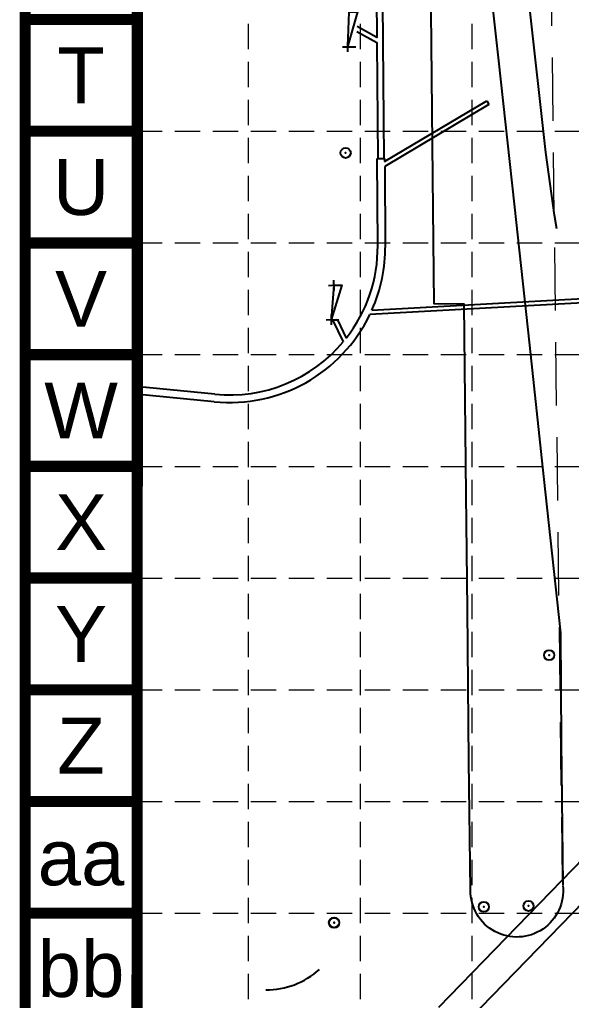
# Model space of a CAD drawing. Header units: feet. Extents: x 2467609 to 2470436, y 7119976 to 7121745.
# Drawn here: x 2467608.9 to 2467826.7, y 7120473.4 to 7120860.5 of the extents above; entities that cross this region are included whole.
import ezdxf
from ezdxf.enums import TextEntityAlignment as Align

# ---------------------------------------------------------------- set-up
doc = ezdxf.new("R2010")
doc.units = ezdxf.units.FT
doc.header["$LTSCALE"] = 100
doc.header["$MEASUREMENT"] = 0
doc.linetypes.add('06117 BASE$0$HIDDEN', pattern=[0.375, 0.25, -0.125])
doc.linetypes.add('HIDDEN', pattern=[0.375, 0.25, -0.125])
doc.layers.add('06117 BASE$0$ROAD-FUTURE', color=8, linetype='06117 BASE$0$HIDDEN', lineweight=18)
for name, color, linetype in [('06117 TOPO$0$EXSTM', 253, 'Continuous'), ('06117 TOPO$0$GUTTER', 253, 'Continuous'), ('06117 TOPO$0$INLET', 253, 'Continuous'), ('06117 TOPO$0$INLET1', 253, 'Continuous'), ('06117 TOPO$0$SIGN1', 253, 'Continuous'), ('BASE', 7, 'Continuous'), ('GRID', 254, 'HIDDEN')]:
    doc.layers.add(name, color=color, linetype=linetype)
doc.styles.get("Standard").update_dxf_attribs({"font": 'ARIAL.TTF'})

# ---------------------------------------------------------------- blocks, each defined once
blk = doc.blocks.new('06117 TOPO$0$CIR')
at = {"color": 0, "linetype": 'ByBlock'}
blk.add_circle((0, 0), 0.00417, dxfattribs=at)
blk.add_point((0, 0), dxfattribs=at)
blk = doc.blocks.new('06117 TOPO$0$PLUS')
at = {"color": 0, "linetype": 'ByBlock'}
for p, q in [((-0.00417, 0), (0.00417, 0)), ((0, 0.00417), (0, -0.00417))]:
    blk.add_line(p, q, dxfattribs=at)
blk.add_point((0, 0), dxfattribs=at)

msp = doc.modelspace()

# ---------------------------------------------------------------- linework, layer by layer
at = {"layer": '06117 BASE$0$ROAD-FUTURE'}
msp.add_line((2467823.2, 7120520.65), (2467818.48, 7120904.67), dxfattribs=at)
msp.add_line((2467823.2, 7120520.65), (2467818.48, 7120904.67), dxfattribs=at)
at = {"layer": '06117 TOPO$0$EXSTM'}
for p, q in [((2467753.02, 7120804.56, 1097.42), (2467793.3, 7120828.48, 1097.42)), ((2467794.2, 7120826.98, 1097.42), (2467753.04, 7120802.54, 1097.42)), ((2467793.3, 7120828.48, 1097.42), (2467794.2, 7120826.98, 1097.42)), ((2467750.01, 7120805.65, 1097.42), (2467753.01, 7120805.67, 1097.42)), ((2467750.28, 7120771.33, 1097.42), (2467750.01, 7120805.65, 1097.42)), ((2467753.01, 7120805.67, 1097.42), (2467753.02, 7120804.56, 1097.42)), ((2467753.04, 7120802.54, 1097.42), (2467753.28, 7120771.35, 1097.42)), ((2467850.35, 7120749.75), (2467747.14, 7120744.07)), ((2467747.98, 7120745.87, 1097.42), (2467850.34, 7120751.5, 1097.42)), ((2467732.44, 7120742.06, 600.46), (2467736.66, 7120733.34, 600.46)), ((2467734.41, 7120742.01, 1097.42), (2467737.88, 7120734.84, 1097.42)), ((2467686.03, 7120712.65, 600.46), (2467654.76, 7120715.74, 600.46)), ((2467685.73, 7120709.66), (2467654.76, 7120712.72)), ((2467869.81, 7120568.99, 603.91), (2467774.33, 7120470.57, 603.91)), ((2467870.21, 7120552.17, 603.91), (2467786.4, 7120465.78, 603.91))]:
    msp.add_line(p, q, dxfattribs=at)
at = {"layer": '06117 TOPO$0$EXSTM', "color": 5}
for p, q in [((2467753.02, 7120804.56, 1097.42), (2467793.3, 7120828.48, 1097.42)), ((2467794.2, 7120826.98, 1097.42), (2467753.04, 7120802.54, 1097.42)), ((2467793.3, 7120828.48, 1097.42), (2467794.2, 7120826.98, 1097.42)), ((2467750.01, 7120805.65, 1097.42), (2467753.01, 7120805.67, 1097.42)), ((2467750.28, 7120771.33, 1097.42), (2467750.01, 7120805.65, 1097.42)), ((2467753.01, 7120805.67, 1097.42), (2467753.02, 7120804.56, 1097.42)), ((2467753.04, 7120802.54, 1097.42), (2467753.28, 7120771.35, 1097.42)), ((2467850.35, 7120749.75), (2467747.14, 7120744.07)), ((2467747.98, 7120745.87, 1097.42), (2467850.34, 7120751.5, 1097.42)), ((2467732.44, 7120742.06, 600.46), (2467736.66, 7120733.34, 600.46)), ((2467734.41, 7120742.01, 1097.42), (2467737.88, 7120734.84, 1097.42)), ((2467686.03, 7120712.65, 600.46), (2467654.76, 7120715.74, 600.46)), ((2467685.73, 7120709.66), (2467654.76, 7120712.72)), ((2467869.81, 7120568.99, 603.91), (2467774.33, 7120470.57, 603.91)), ((2467870.21, 7120552.17, 603.91), (2467786.4, 7120465.78, 603.91))]:
    msp.add_line(p, q, dxfattribs=at)
at = {"layer": '06117 TOPO$0$EXSTM', "elevation": 1097.42}
for points in [[(2467752.76, 7120805.67), (2467751.91, 7120913.39), (2467792.6, 7120937.55), (2467791.71, 7120939.06), (2467751.9, 7120915.42)], [(2467751.88, 7120916.67), (2467749.39, 7120916.65), (2467749.89, 7120853.45), (2467742.15, 7120857.79)], [(2467742.01, 7120855.86), (2467749.9, 7120851.44), (2467750.26, 7120805.65)]]:
    msp.add_lwpolyline(points, dxfattribs=at)
at = {"layer": '06117 TOPO$0$EXSTM', "color": 5, "elevation": 1097.42}
for points in [[(2467752.76, 7120805.67), (2467751.91, 7120913.39), (2467792.6, 7120937.55), (2467791.71, 7120939.06), (2467751.9, 7120915.42)], [(2467751.88, 7120916.67), (2467749.39, 7120916.65), (2467749.89, 7120853.45), (2467742.15, 7120857.79)], [(2467742.01, 7120855.86), (2467749.9, 7120851.44), (2467750.26, 7120805.65)]]:
    msp.add_lwpolyline(points, dxfattribs=at)
at = {"layer": '06117 TOPO$0$EXSTM'}
for centre, radius, start, end in [((2467691.79, 7120770.86, 1097.42), 58.5, 321.9927, 0.4528), ((2467691.79, 7120770.86, 1097.42), 61.5, 336.0196, 0.4528), ((2467691.79, 7120770.86), 61.5, 264.3529, 334.1721), ((2467691.79, 7120770.86, 600.46), 58.5, 264.3529, 320.0987)]:
    msp.add_arc(centre, radius, start, end, dxfattribs=at)
at = {"layer": '06117 TOPO$0$EXSTM', "color": 5}
for centre, radius, start, end in [((2467691.79, 7120770.86, 1097.42), 58.5, 321.9927, 0.4528), ((2467691.79, 7120770.86, 1097.42), 61.5, 336.0196, 0.4528), ((2467691.79, 7120770.86), 61.5, 264.3529, 334.1721), ((2467691.79, 7120770.86, 600.46), 58.5, 264.3529, 320.0987)]:
    msp.add_arc(centre, radius, start, end, dxfattribs=at)
at = {"layer": '06117 TOPO$0$GUTTER', "elevation": 1097.42}
msp.add_lwpolyline([(2467821.02, 7120777.95), (2467820.12, 7120783.32), (2467816.58, 7120808.13), (2467810.03, 7120867.19), (2467803.57, 7120924.31), (2467797.48, 7120979.53), (2467790.58, 7121040.86), (2467783.57, 7121104.78), (2467775.72, 7121175.05), (2467767.34, 7121258.3), (2467766.88, 7121314.26), (2467765.97, 7121401.54), (2467765.48, 7121464.23), (2467764.85, 7121533.05), (2467764.14, 7121600.15), (2467764, 7121612.86)], dxfattribs=at)
at = {"layer": '06117 TOPO$0$GUTTER'}
msp.add_lwpolyline([(2467823.35, 7120518.7, -1.065244), (2467786.92, 7120516.87), (2467786.25, 7120567.97), (2467785.69, 7120627.66), (2467785.17, 7120673.09), (2467784.46, 7120748.24), (2467772.51, 7120748.3), (2467771.97, 7120798.32), (2467771.52, 7120850.89), (2467771.01, 7120902.5), (2467770.5, 7120957.34), (2467769.97, 7121005.61), (2467769.33, 7121067.56, -1.075827), (2467773.02, 7121067.79), (2467778.47, 7121019.05), (2467784.88, 7120961.67), (2467791.73, 7120899.94), (2467797.98, 7120844.31), (2467804.17, 7120787.66), (2467810.21, 7120732), (2467815.72, 7120680.2), (2467822.39, 7120618.41), (2467822.75, 7120575.39), (2467823.34, 7120518.98)], format="xyb", dxfattribs=at)
at = {"layer": '06117 TOPO$0$GUTTER', "elevation": 1097.42}
msp.add_lwpolyline([(2467706.1, 7120477.46, 0.183837), (2467727.28, 7120485.55)], format="xyb", dxfattribs=at)
at = {"layer": '06117 TOPO$0$INLET', "color": 5}
for points, elevation in [([(2467738.86, 7120863.49), (2467742.34, 7120863.55), (2467738.33, 7120849.76), (2467741.58, 7120849.81)], 600), ([(2467738.86, 7120863.49), (2467738.33, 7120849.76)], 1097.42), ([(2467732.9, 7120755.64), (2467736.07, 7120755.65), (2467731.93, 7120742.07), (2467734.91, 7120742)], 600.46), ([(2467732.9, 7120755.64), (2467731.93, 7120742.07)], 1097.42)]:
    msp.add_lwpolyline(points, dxfattribs=dict(at, elevation=elevation))
at = {"layer": 'BASE', "const_width": 4.41}
for points in [[(2467611.14, 7119978.57), (2470433.54, 7119978.57), (2470433.54, 7121742.57), (2467611.14, 7121742.57)], [(2467655.15, 7120022.66), (2470389.56, 7120022.58), (2470389.51, 7121698.49), (2467655.7, 7121698.54)]]:
    msp.add_lwpolyline(points, close=True, dxfattribs=at)
for points in [[(2467655.24, 7120860.57), (2467611.14, 7120860.57)], [(2467655.24, 7120816.47), (2467611.14, 7120816.47)], [(2467655.24, 7120772.37), (2467611.14, 7120772.37)], [(2467655.24, 7120728.27), (2467611.14, 7120728.27)], [(2467655.24, 7120684.17), (2467611.14, 7120684.17)], [(2467655.24, 7120640.07), (2467611.14, 7120640.07)], [(2467655.24, 7120595.97), (2467611.14, 7120595.97)], [(2467655.24, 7120551.87), (2467611.14, 7120551.87)], [(2467655.24, 7120507.77), (2467611.14, 7120507.77)]]:
    msp.add_lwpolyline(points, dxfattribs=at)
at = {"layer": 'GRID', "color": 252, "linetype": 'HIDDEN', "lineweight": 0, "ltscale": 0.4}
for p, q in [((2467699.19, 7121698.89), (2467699.19, 7120154.77)), ((2467743.29, 7121698.89), (2467743.29, 7120154.77)), ((2467787.39, 7121698.89), (2467787.39, 7120154.77)), ((2467655.24, 7120816.47), (2470389.44, 7120816.47)), ((2467655.24, 7120772.37), (2470389.44, 7120772.37)), ((2467655.24, 7120728.27), (2470389.44, 7120728.27)), ((2467655.24, 7120684.17), (2470389.44, 7120684.17)), ((2467655.24, 7120640.07), (2470389.44, 7120640.07)), ((2467655.24, 7120595.97), (2470389.44, 7120595.97)), ((2467655.24, 7120551.87), (2470389.44, 7120551.87)), ((2467655.24, 7120507.77), (2470389.44, 7120507.77))]:
    msp.add_line(p, q, dxfattribs=at)

# ---------------------------------------------------------------- block references
at = {"layer": '06117 TOPO$0$INLET1', "color": 5, "xscale": 479.9999901255313, "yscale": 479.9999901255313, "zscale": 479.9999901255313, "rotation": 0.8895652305771319}
for p in [(2467738.33, 7120849.76, 600.07), (2467732.9, 7120755.64, 600.46), (2467731.93, 7120742.07, 600.61)]:
    msp.add_blockref('06117 TOPO$0$PLUS', p, dxfattribs=at)
at = {"layer": '06117 TOPO$0$SIGN1', "xscale": 479.9999901255313, "yscale": 479.9999901255313, "zscale": 479.9999901255313, "rotation": 0.8895652305771319}
for p in [(2467737.62, 7120807.89, 600.16), (2467817.96, 7120609.66, 601.52), (2467792.19, 7120510.28, 602.73), (2467809.79, 7120510.62, 602.69), (2467733.03, 7120504.06, 602.33), (2467733.09, 7120503.95, 602.2)]:
    msp.add_blockref('06117 TOPO$0$CIR', p, dxfattribs=at)

# ---------------------------------------------------------------- texts
at = {"layer": 'BASE'}
for s, p in [('T', (2467633.19, 7120838.52)), ('U', (2467633.19, 7120794.42)), ('V', (2467633.19, 7120750.32)), ('W', (2467633.19, 7120706.22)), ('X', (2467633.19, 7120662.12)), ('Y', (2467633.19, 7120618.02)), ('Z', (2467633.19, 7120573.92)), ('aa', (2467633.19, 7120529.82)), ('bb', (2467633.19, 7120485.72))]:
    msp.add_text(s, height=22.05, dxfattribs=at).set_placement(p, align=Align.MIDDLE_CENTER)

doc.saveas('drawing.dxf')
